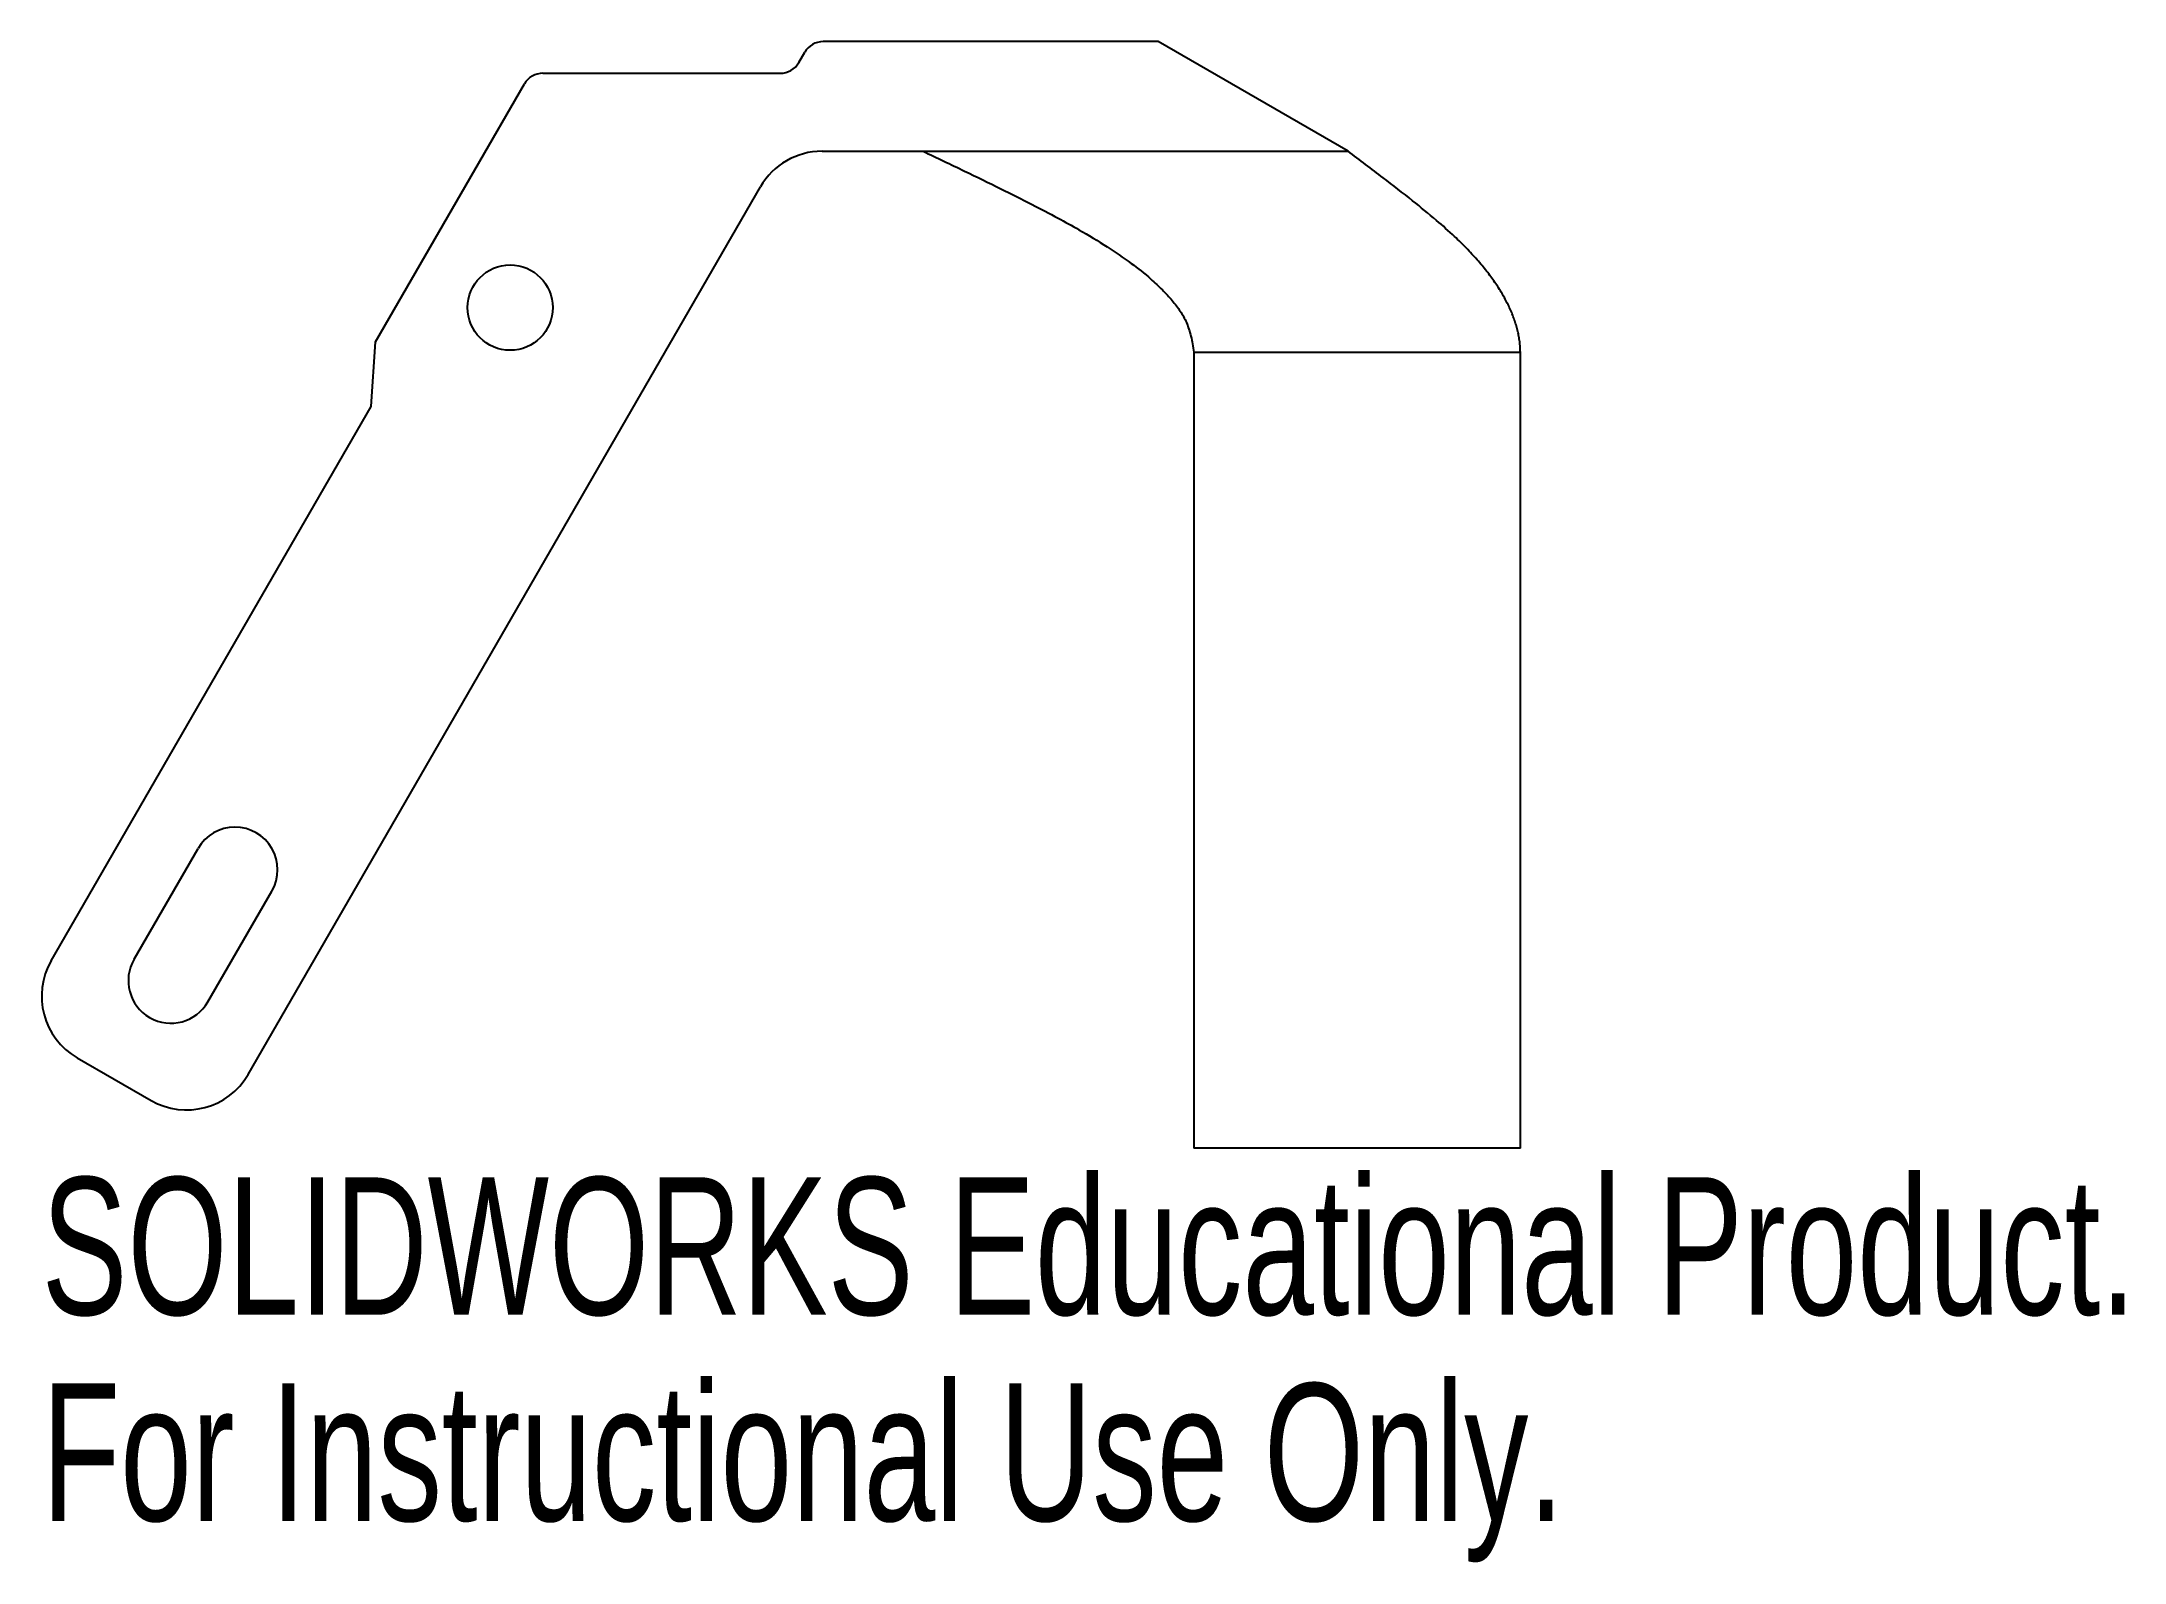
# Model space of a CAD drawing. Header units: millimetres. Extents: x -14.6 to 58.7, y -48.1 to 5.4.
import ezdxf

# ---------------------------------------------------------------- set-up
doc = ezdxf.new("R2010")
doc.units = ezdxf.units.MM
doc.styles.add('SLDTEXTSTYLE0', font='TXT', dxfattribs={"width": 0.7})

msp = doc.modelspace()

# ---------------------------------------------------------------- linework, layer by layer
at = {"color": 7, "linetype": 'Continuous', "lineweight": 25}
for p, q in [((24.681, 5.423), (12.892, 5.423)), ((31.357, 1.569), (24.681, 5.423)), ((12.034, 4.686), (12.243, 5.048)), ((-2.856, -5.137), (2.382, 3.936)), ((3.031, 4.311), (11.384, 4.311)), ((12.851, 1.569), (31.357, 1.569)), ((-7.338, -30.9), (10.686, 0.319)), ((-3.01, -7.404), (-2.856, -5.137)), ((25.934, -5.5), (37.419, -5.5)), ((25.934, -5.5), (25.934, -33.5)), ((37.419, -33.5), (37.419, -5.5)), ((-14.266, -26.9), (-3.01, -7.404)), ((-11.351, -26.851), (-9.101, -22.954)), ((-8.753, -28.351), (-6.503, -24.454)), ((-13.351, -30.315), (-10.753, -31.815)), ((37.419, -33.5), (25.934, -33.5))]:
    msp.add_line(p, q, dxfattribs=at)
msp.add_circle((1.881, -3.931), 1.5, dxfattribs=at)
for centre, radius, start, end in [((12.892, 4.673), 0.75, 90, 150), ((11.384, 5.061), 0.75, 270, 330), ((3.031, 3.561), 0.75, 90, 150), ((12.851, -0.931), 2.5, 90, 150), ((-7.802, -23.704), 1.5, 330, 150), ((-12.101, -28.15), 2.5, 150, 240), ((-10.052, -27.601), 1.5, 150, 330), ((-9.503, -29.65), 2.5, 240, 330)]:
    msp.add_arc(centre, radius, start, end, dxfattribs=at)
for points, knots in [([(16.408, 1.569), (16.894, 1.338), (17.809, 0.903), (19.086, 0.28), (20.183, -0.271), (21.1, -0.749), (21.987, -1.239), (22.85, -1.762), (23.697, -2.338), (24.342, -2.847), (24.819, -3.292), (25.166, -3.67), (25.413, -3.987), (25.574, -4.249), (25.674, -4.459), (25.761, -4.689), (25.833, -4.941), (25.893, -5.213), (25.92, -5.402), (25.934, -5.5)], [0, 0, 0, 0, 0.13156, 0.247311, 0.347265, 0.431442, 0.499877, 0.59469, 0.677912, 0.749875, 0.795286, 0.836987, 0.87527, 0.893154, 0.912009, 0.931996, 0.953252, 0.975888, 1, 1, 1, 1]), ([(37.419, -5.5), (37.417, -5.439), (37.414, -5.318), (37.396, -5.134), (37.369, -4.95), (37.331, -4.765), (37.282, -4.578), (37.223, -4.39), (37.154, -4.201), (37.075, -4.011), (36.985, -3.819), (36.885, -3.626), (36.775, -3.433), (36.654, -3.238), (36.523, -3.041), (36.382, -2.844), (36.23, -2.645), (36.069, -2.446), (35.896, -2.245), (35.714, -2.043), (35.521, -1.839), (35.318, -1.635), (34.972, -1.301), (34.413, -0.808), (33.573, -0.121), (32.534, 0.688), (31.77, 1.26), (31.357, 1.569)], [0, 0, 0, 0, 0.018924, 0.038045, 0.05742, 0.077106, 0.097156, 0.117622, 0.13855, 0.159987, 0.181972, 0.204545, 0.227741, 0.251593, 0.276132, 0.301385, 0.327377, 0.354131, 0.38167, 0.410013, 0.439177, 0.469179, 0.500035, 0.589013, 0.701933, 0.838908, 1, 1, 1, 1])]:
    msp.add_open_spline(points, degree=3, knots=knots, dxfattribs=at)

# ---------------------------------------------------------------- texts
at = {"color": 7, "linetype": 'Continuous', "char_height": 4.83362, "attachment_point": 1, "style": 'SLDTEXTSTYLE0'}
for s, insert in [('SOLIDWORKS Educational Product.', (-14.601, -34.52)), ('For Instructional Use Only.', (-14.601, -41.77))]:
    msp.add_mtext(s, dxfattribs=dict(at, insert=insert))

doc.saveas('drawing.dxf')
